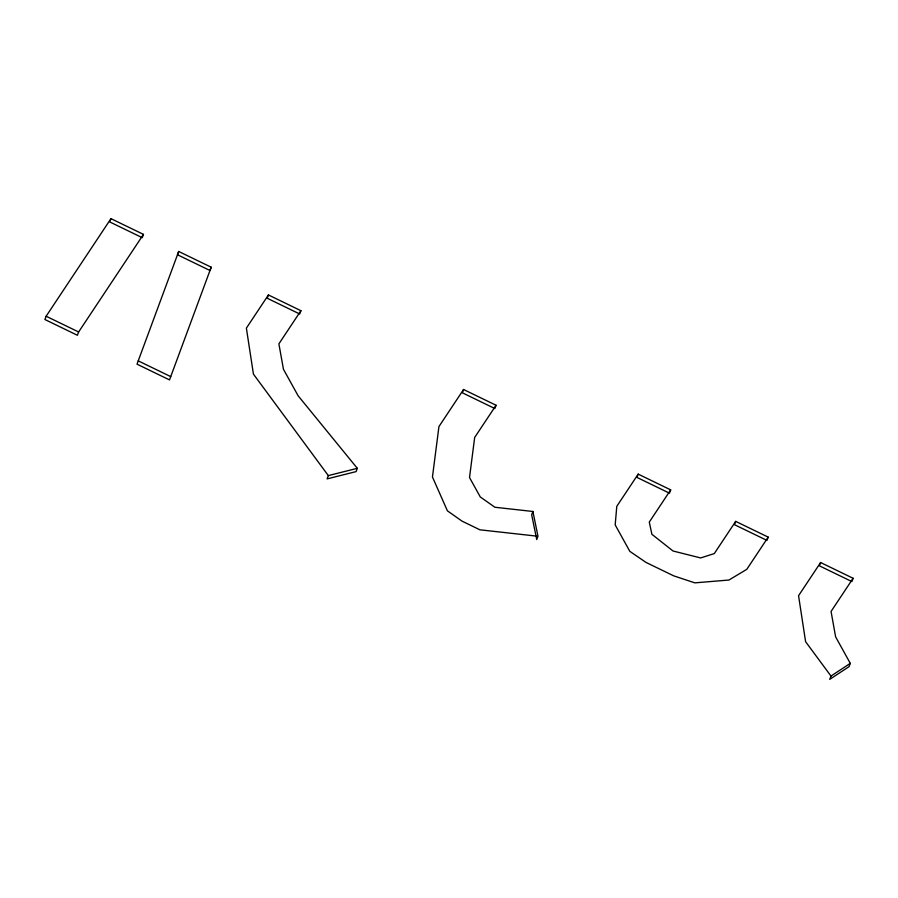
<?xml version="1.0" encoding="UTF-8"?>
<svg xmlns="http://www.w3.org/2000/svg" width="898" height="898" viewBox="0 0 898 898"><rect width="100%" height="100%" fill="white"/><g stroke="black" fill="none" stroke-linecap="round" stroke-linejoin="round"><path stroke-width="1.35" d="M178.702 251.462L137.012 364.161L169.509 379.91L211.198 267.211L178.702 251.462L177.467 254.751L209.975 270.5L211.198 267.211M46.135 316.231L44.9 319.52L77.396 335.268L78.631 331.979L143.467 234.389L110.959 218.641L46.135 316.231L78.631 331.979M110.959 218.641L109.736 221.929L142.232 237.678L143.467 234.389M268.423 294.948L267.189 298.226L299.696 313.986L300.92 310.697L268.423 294.948L246.378 328.129L253.427 374.107L328.32 475.603L327.096 478.892L356.091 471.607L357.314 468.318L298.114 395.771L283.465 369.314L278.885 343.878L300.92 310.697M463.559 389.507L462.335 392.796L494.832 408.545L496.066 405.256L463.559 389.507L438.931 426.595L432.454 476.995L447.406 510.827L462.043 521.143L479.914 529.809L536.589 536.117M532.907 511.478L531.672 514.767L536.735 539.552L537.969 536.263L532.907 511.478L494.899 507.258L480.273 496.942L469.519 477.545L474.672 437.461L496.066 405.256M638.186 474.122L636.951 477.41L669.448 493.159L670.683 489.87L638.186 474.122L616.791 506.337L615.186 524.903L629.835 551.361L646.089 562.462L673.713 575.854L694.839 582.858L728.94 580.029L746.788 569.332L768.183 537.127L735.687 521.379L714.292 553.583L700.653 557.939L673.04 551.002L651.903 534.31L649.288 522.086L670.683 489.87M735.687 521.379L734.452 524.668L766.959 540.416L768.183 537.127M820.604 562.53L819.369 565.819L851.865 581.567L853.1 578.278L820.604 562.53L798.558 595.711L805.596 641.688L830.976 676.071L829.741 679.359L849.059 666.642L850.283 663.353L835.634 636.895L831.054 611.459L853.1 578.278M830.976 676.071L850.283 663.353M328.32 475.603L357.314 468.318M138.247 360.873L170.743 376.621"/></g></svg>
